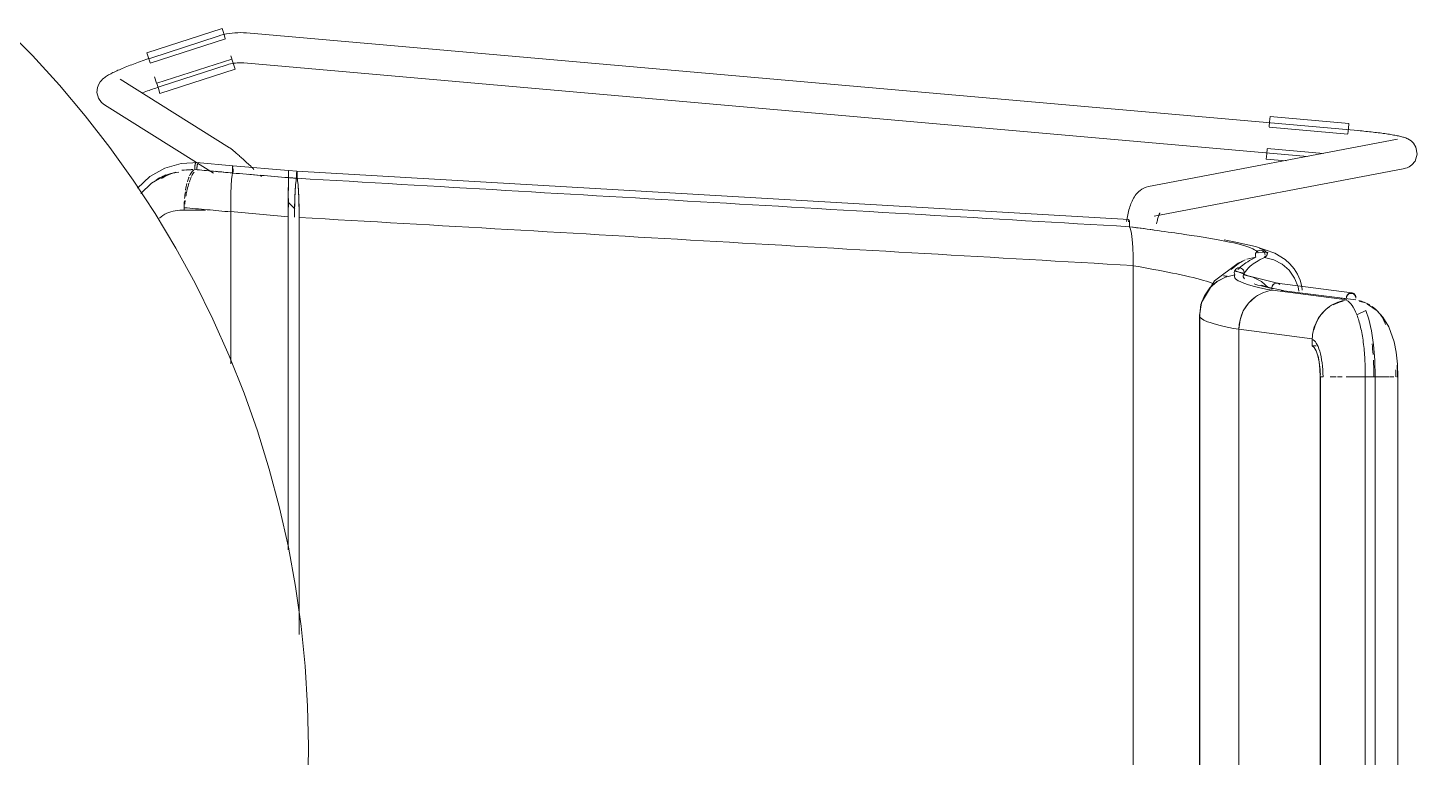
# Model space of a CAD drawing. Header units: millimetres. Extents: x 155927 to 326028, y -36033 to 97293.
# Drawn here: x 220863 to 221418, y 12301 to 12592 of the extents above; entities that cross this region are included whole.
import ezdxf

# ---------------------------------------------------------------- set-up
doc = ezdxf.new("R2010")
doc.units = ezdxf.units.MM
doc.header["$MEASUREMENT"] = 0
doc.layers.add('I-FURN', color=8, linetype='CONTINUOUS', lineweight=9)

msp = doc.modelspace()

# ---------------------------------------------------------------- linework, layer by layer
at = {"layer": 'I-FURN'}
for p, q in [((220865.21, 12580.73), (220853.96, 12592.1)), ((220910.88, 12581.73), (220940.88, 12591.42)), ((220940.88, 12591.42), (220941.51, 12589.47)), ((220912.18, 12577.69), (220942.19, 12587.38)), ((220939.25, 12588.42), (220912.43, 12579.71)), ((220939.29, 12588.44), (220939.25, 12588.42)), ((220940.39, 12588.77), (220939.29, 12588.44)), ((220941.49, 12589.05), (220940.39, 12588.77)), ((220942.61, 12589.29), (220941.49, 12589.05)), ((220941.51, 12589.47), (220942.15, 12587.5)), ((220943.73, 12589.49), (220942.61, 12589.29)), ((220944.87, 12589.64), (220943.73, 12589.49)), ((220946, 12589.74), (220944.87, 12589.64)), ((220947.14, 12589.8), (220946, 12589.74)), ((220948.29, 12589.82), (220947.14, 12589.8)), ((220949.43, 12589.79), (220948.29, 12589.82)), ((220950.57, 12589.71), (220949.43, 12589.79)), ((221393.89, 12550.76), (220950.57, 12589.71)), ((220876, 12568.91), (220865.21, 12580.73)), ((220911.51, 12579.78), (220910.88, 12581.73)), ((220944.39, 12580.57), (220944.76, 12579.41)), ((220898.32, 12574.34), (220898.83, 12574.57)), ((220898.83, 12574.57), (220899.35, 12574.81)), ((220899.35, 12574.81), (220899.9, 12575.05)), ((220899.9, 12575.05), (220900.46, 12575.29)), ((220900.46, 12575.29), (220901.04, 12575.54)), ((220901.04, 12575.54), (220901.63, 12575.79)), ((220901.63, 12575.79), (220902.24, 12576.04)), ((220902.24, 12576.04), (220902.87, 12576.29)), ((220902.87, 12576.29), (220903.51, 12576.54)), ((220903.51, 12576.54), (220904.16, 12576.79)), ((220904.16, 12576.79), (220904.83, 12577.05)), ((220904.83, 12577.05), (220905.51, 12577.3)), ((220905.51, 12577.3), (220906.19, 12577.56)), ((220906.19, 12577.56), (220906.89, 12577.81)), ((220906.89, 12577.81), (220907.6, 12578.06)), ((220907.6, 12578.06), (220908.32, 12578.32)), ((220908.32, 12578.32), (220909.04, 12578.57)), ((220909.04, 12578.57), (220909.77, 12578.82)), ((220909.77, 12578.82), (220910.5, 12579.07)), ((220910.5, 12579.07), (220911.24, 12579.32)), ((220911.24, 12579.32), (220911.98, 12579.56)), ((220912.14, 12577.81), (220911.51, 12579.78)), ((220911.98, 12579.56), (220912.43, 12579.71)), ((220944.79, 12579.31), (220914.79, 12569.62)), ((220916.09, 12565.58), (220946.1, 12575.27)), ((220916.14, 12568.3), (220942.96, 12577.01)), ((220942.96, 12577.01), (220943.59, 12577.2)), ((220943.59, 12577.2), (220944.23, 12577.37)), ((220944.23, 12577.37), (220944.88, 12577.51)), ((220944.83, 12579.19), (220945.47, 12577.22)), ((220944.88, 12577.51), (220945.53, 12577.62)), ((220945.47, 12577.22), (220946.1, 12575.27)), ((220945.53, 12577.62), (220946.19, 12577.71)), ((220946.19, 12577.71), (220946.85, 12577.77)), ((220946.85, 12577.77), (220947.51, 12577.81)), ((220947.51, 12577.81), (220948.17, 12577.82)), ((220948.17, 12577.82), (220948.83, 12577.8)), ((220948.83, 12577.8), (220949.49, 12577.76)), ((220949.49, 12577.76), (220949.52, 12577.76)), ((220949.52, 12577.75), (221373.86, 12540.47)), ((220886.31, 12556.67), (220876, 12568.91)), ((220891.15, 12567.88), (220891.67, 12569.26)), ((220891.67, 12569.26), (220892.24, 12570.17)), ((220892.24, 12570.17), (220892.75, 12570.8)), ((220892.75, 12570.8), (220893.22, 12571.26)), ((220893.22, 12571.26), (220893.65, 12571.63)), ((220893.65, 12571.63), (220894.05, 12571.95)), ((220894.05, 12571.95), (220894.44, 12572.22)), ((220894.44, 12572.22), (220894.83, 12572.48)), ((220894.83, 12572.48), (220895.22, 12572.72)), ((220895.22, 12572.72), (220895.62, 12572.96)), ((220895.62, 12572.96), (220896.03, 12573.19)), ((220896.03, 12573.19), (220896.45, 12573.42)), ((220896.45, 12573.42), (220896.89, 12573.65)), ((220896.89, 12573.65), (220897.35, 12573.87)), ((220897.35, 12573.87), (220897.82, 12574.11)), ((220897.82, 12574.11), (220898.32, 12574.34)), ((220943.86, 12543.91), (220900.28, 12571.22)), ((220913.96, 12572.2), (220914.76, 12569.72)), ((220915.46, 12567.53), (220914.83, 12569.5)), ((220890.97, 12565.9), (220891.15, 12567.88)), ((220891.56, 12563.68), (220890.97, 12565.9)), ((220892.79, 12561.94), (220891.56, 12563.68)), ((220909.16, 12565.86), (220909.79, 12566.09)), ((220909.79, 12566.09), (220910.42, 12566.32)), ((220910.42, 12566.32), (220911.07, 12566.56)), ((220911.07, 12566.56), (220911.73, 12566.8)), ((220911.73, 12566.8), (220912.39, 12567.03)), ((220912.39, 12567.03), (220913.07, 12567.27)), ((220913.07, 12567.27), (220913.75, 12567.5)), ((220913.75, 12567.5), (220914.43, 12567.73)), ((220914.43, 12567.73), (220915.12, 12567.96)), ((220915.12, 12567.96), (220915.81, 12568.19)), ((220916.09, 12565.58), (220915.46, 12567.53)), ((220915.81, 12568.19), (220916.14, 12568.3)), ((220892.79, 12561.94), (220893.91, 12561.05)), ((220893.91, 12561.05), (220930.67, 12538.02)), ((220896.12, 12544.04), (220886.31, 12556.67)), ((221358.51, 12552.23), (221358.69, 12554.29)), ((221358.69, 12554.29), (221358.87, 12556.33)), ((221358.87, 12556.33), (221390.28, 12553.57)), ((221390.28, 12553.57), (221390.1, 12551.53)), ((221409.74, 12547.28), (221310.45, 12528.47)), ((221358.5, 12552.1), (221389.91, 12549.34)), ((221390.1, 12551.53), (221389.92, 12549.47)), ((221394.05, 12550.75), (221393.89, 12550.76)), ((221394.8, 12550.68), (221394.05, 12550.75)), ((221395.55, 12550.61), (221394.8, 12550.68)), ((221396.3, 12550.54), (221395.55, 12550.61)), ((221397.04, 12550.46), (221396.3, 12550.54)), ((221397.78, 12550.39), (221397.04, 12550.46)), ((221398.51, 12550.31), (221397.78, 12550.39)), ((221399.24, 12550.23), (221398.51, 12550.31)), ((221399.96, 12550.15), (221399.24, 12550.23)), ((221400.67, 12550.06), (221399.96, 12550.15)), ((221401.36, 12549.98), (221400.67, 12550.06)), ((221402.05, 12549.89), (221401.36, 12549.98)), ((221402.73, 12549.81), (221402.05, 12549.89)), ((221403.39, 12549.72), (221402.73, 12549.81)), ((221404.04, 12549.63), (221403.39, 12549.72)), ((221404.67, 12549.54), (221404.04, 12549.63)), ((221405.29, 12549.45), (221404.67, 12549.54)), ((221405.9, 12549.36), (221405.29, 12549.45)), ((221406.48, 12549.27), (221405.9, 12549.36)), ((221407.05, 12549.17), (221406.48, 12549.27)), ((221407.6, 12549.08), (221407.05, 12549.17)), ((221408.14, 12548.99), (221407.6, 12549.08)), ((221408.65, 12548.89), (221408.14, 12548.99)), ((221409.15, 12548.8), (221408.65, 12548.89)), ((221409.62, 12548.7), (221409.15, 12548.8)), ((221410.08, 12548.61), (221409.62, 12548.7)), ((221410.53, 12548.51), (221410.08, 12548.61)), ((221410.95, 12548.41), (221410.53, 12548.51)), ((221411.37, 12548.3), (221410.95, 12548.41)), ((221411.77, 12548.2), (221411.37, 12548.3)), ((221412.16, 12548.08), (221411.77, 12548.2)), ((221412.56, 12547.96), (221412.16, 12548.08)), ((221412.96, 12547.81), (221412.56, 12547.96)), ((221413.39, 12547.65), (221412.96, 12547.81)), ((221413.87, 12547.43), (221413.39, 12547.65)), ((221414.43, 12547.13), (221413.87, 12547.43)), ((221415.13, 12546.65), (221414.43, 12547.13)), ((220905.41, 12531.01), (220896.12, 12544.04)), ((220943.86, 12543.91), (220944.19, 12543.7)), ((220944.19, 12543.7), (220944.44, 12543.52)), ((220944.44, 12543.52), (220944.67, 12543.34)), ((220944.67, 12543.34), (220944.9, 12543.17)), ((220944.9, 12543.17), (220945.12, 12542.99)), ((220945.12, 12542.99), (220945.35, 12542.8)), ((220945.35, 12542.8), (220945.59, 12542.6)), ((220945.59, 12542.6), (220945.84, 12542.38)), ((220945.84, 12542.38), (220946.11, 12542.15)), ((220946.11, 12542.15), (220946.39, 12541.91)), ((220946.39, 12541.91), (220946.68, 12541.65)), ((220946.68, 12541.65), (220946.99, 12541.38)), ((220946.99, 12541.38), (220947.31, 12541.09)), ((221357.38, 12539.42), (221357.56, 12541.47)), ((221357.56, 12541.47), (221357.75, 12543.53)), ((221380.24, 12541.68), (221357.76, 12543.65)), ((221416.04, 12545.79), (221415.13, 12546.65)), ((221417.08, 12544.14), (221416.04, 12545.79)), ((221416.73, 12538.63), (221417.56, 12541.38)), ((221417.56, 12541.38), (221417.08, 12544.14)), ((220918.1, 12535.8), (220912.09, 12532.42)), ((220924.62, 12537.68), (220918.1, 12535.8)), ((220931.53, 12537.97), (220924.62, 12537.68)), ((220930.64, 12538.09), (220945.13, 12536.67)), ((220931.05, 12537.78), (220937.49, 12533.75)), ((220945.04, 12535.73), (220945.03, 12535.28)), ((220945.03, 12535.27), (220945.04, 12535.72)), ((220945.06, 12536.11), (220945.04, 12535.73)), ((220945.04, 12535.72), (220945.06, 12536.11)), ((220945.08, 12536.41), (220945.06, 12536.11)), ((220945.06, 12536.11), (220945.08, 12536.4)), ((220945.1, 12536.6), (220945.08, 12536.41)), ((220945.13, 12536.67), (220945.1, 12536.6)), ((220945.1, 12536.59), (220945.13, 12536.66)), ((220945.16, 12536.6), (220945.13, 12536.67)), ((220945.13, 12536.66), (220967.33, 12534.84)), ((220945.13, 12536.66), (220945.16, 12536.6)), ((220945.18, 12536.41), (220945.16, 12536.6)), ((220945.16, 12536.6), (220945.18, 12536.41)), ((220945.2, 12536.12), (220945.18, 12536.41)), ((220945.18, 12536.41), (220945.2, 12536.12)), ((220945.23, 12535.29), (220945.22, 12535.74)), ((220945.22, 12535.74), (220945.23, 12535.29)), ((220947.31, 12541.09), (220947.65, 12540.79)), ((220947.65, 12540.79), (220948, 12540.48)), ((220948, 12540.48), (220948.37, 12540.15)), ((220948.37, 12540.15), (220948.74, 12539.8)), ((220948.74, 12539.8), (220949.13, 12539.45)), ((220949.13, 12539.45), (220949.54, 12539.08)), ((220949.54, 12539.08), (220949.95, 12538.7)), ((220949.95, 12538.7), (220950.37, 12538.31)), ((220950.37, 12538.31), (220950.81, 12537.9)), ((220950.81, 12537.9), (220951.25, 12537.49)), ((220951.25, 12537.49), (220951.71, 12537.07)), ((220951.71, 12537.07), (220952.17, 12536.64)), ((220952.17, 12536.64), (220952.64, 12536.2)), ((220952.64, 12536.2), (220953.12, 12535.75)), ((220953.12, 12535.75), (220953.6, 12535.29)), ((221357.38, 12539.42), (221365.28, 12538.73)), ((221412.9, 12535.71), (221412.39, 12535.58)), ((221413.52, 12535.93), (221412.9, 12535.71)), ((221414.33, 12536.3), (221413.52, 12535.93)), ((221415.41, 12537.05), (221414.33, 12536.3)), ((221416.73, 12538.63), (221415.41, 12537.05)), ((220914.18, 12517.63), (220905.41, 12531.01)), ((220912.09, 12532.42), (220907.09, 12527.81)), ((220918.5, 12533.1), (220912.68, 12529.73)), ((220944.67, 12531.19), (220944.51, 12528.71)), ((220944.52, 12528.75), (220944.67, 12531.19)), ((220944.67, 12531.21), (220944.84, 12532.93)), ((220944.84, 12532.92), (220944.67, 12531.19)), ((220945.04, 12533.82), (220944.84, 12532.92)), ((220944.84, 12532.93), (220945.04, 12533.81)), ((220945.03, 12535.28), (220945.03, 12534.78)), ((220945.03, 12534.78), (220945.03, 12535.27)), ((220945.03, 12534.78), (220945.03, 12534.29)), ((220945.03, 12534.28), (220945.03, 12534.78)), ((220945.03, 12534.29), (220945.04, 12533.82)), ((220945.04, 12533.81), (220945.03, 12534.28)), ((220945.22, 12533.83), (220945.23, 12534.3)), ((220945.23, 12534.3), (220945.22, 12533.83)), ((220945.23, 12534.8), (220945.23, 12535.29)), ((220945.23, 12535.29), (220945.23, 12534.79)), ((220945.23, 12534.3), (220945.23, 12534.8)), ((220945.23, 12534.79), (220945.23, 12534.3)), ((220956.09, 12532.93), (220956.59, 12532.45)), ((220967.3, 12529.37), (220967.31, 12531.11)), ((220967.31, 12531.11), (220967.3, 12529.37)), ((220967.31, 12531.11), (220967.32, 12532)), ((220967.32, 12532), (220967.31, 12531.11)), ((220967.32, 12533.91), (220967.33, 12534.29)), ((220967.33, 12534.29), (220967.32, 12533.91)), ((220967.32, 12533.45), (220967.32, 12533.91)), ((220967.32, 12533.91), (220967.32, 12533.46)), ((220967.32, 12533.46), (220967.32, 12532.97)), ((220967.32, 12532.96), (220967.32, 12533.45)), ((220967.32, 12532.97), (220967.32, 12532.47)), ((220967.32, 12532.47), (220967.32, 12532.96)), ((220967.32, 12532), (220967.32, 12532.47)), ((220967.32, 12532.47), (220967.32, 12532)), ((220967.33, 12534.77), (220967.33, 12534.84)), ((220967.33, 12534.84), (220967.33, 12534.77)), ((220970.69, 12534.57), (220967.33, 12534.83)), ((220967.33, 12534.77), (220967.33, 12534.83)), ((220967.33, 12534.83), (220967.33, 12534.77)), ((220967.33, 12534.58), (220967.33, 12534.77)), ((220967.33, 12534.77), (220967.34, 12534.58)), ((220967.34, 12534.58), (220967.33, 12534.77)), ((220967.33, 12534.77), (220967.33, 12534.58)), ((220967.33, 12534.29), (220967.33, 12534.58)), ((220967.33, 12534.58), (220967.33, 12534.29)), ((220967.34, 12534.58), (220967.34, 12534.28)), ((220967.34, 12534.29), (220967.34, 12534.58)), ((220967.34, 12533.9), (220967.34, 12534.29)), ((220967.34, 12534.28), (220967.34, 12533.9)), ((220967.34, 12533.9), (220967.34, 12533.45)), ((220967.34, 12533.45), (220967.34, 12533.9)), ((220967.34, 12533.45), (220967.34, 12532.96)), ((220967.34, 12532.96), (220967.34, 12533.45)), ((220967.34, 12532.96), (220967.34, 12532.46)), ((220967.34, 12532.46), (220967.34, 12532.96)), ((220967.34, 12532.46), (220967.34, 12531.99)), ((220967.34, 12531.99), (220967.34, 12532.46)), ((220967.37, 12529.35), (220967.35, 12531.1)), ((220967.35, 12531.09), (220967.37, 12529.34)), ((220970.38, 12530.82), (220970.19, 12529.07)), ((220970.59, 12531.72), (220970.38, 12530.82)), ((220970.6, 12533.63), (220970.58, 12533.18)), ((220970.58, 12533.18), (220970.58, 12532.69)), ((220970.58, 12532.69), (220970.58, 12532.19)), ((220970.58, 12532.19), (220970.59, 12531.72)), ((220970.61, 12534.01), (220970.6, 12533.63)), ((220970.64, 12534.31), (220970.61, 12534.01)), ((220970.66, 12534.49), (220970.64, 12534.31)), ((220970.69, 12534.56), (220970.66, 12534.49)), ((220970.69, 12534.56), (221302.6, 12515.28)), ((220970.72, 12534.5), (220970.69, 12534.56)), ((220970.74, 12534.31), (220970.72, 12534.5)), ((220970.77, 12534.02), (220970.74, 12534.31)), ((220970.78, 12533.64), (220970.77, 12534.02)), ((220970.8, 12533.18), (220970.78, 12533.64)), ((220970.79, 12531.73), (220970.8, 12532.2)), ((220971, 12530.84), (220970.79, 12531.73)), ((220970.8, 12532.69), (220970.8, 12533.18)), ((220970.8, 12532.2), (220970.8, 12532.69)), ((220971.19, 12529.09), (220971, 12530.84)), ((221312.68, 12516.68), (221411.97, 12535.49)), ((221412.39, 12535.58), (221411.97, 12535.49)), ((220912.68, 12529.73), (220908.45, 12525.7)), ((220944.33, 12522.17), (220944.4, 12525.61)), ((220944.4, 12525.61), (220944.33, 12522.18)), ((220944.4, 12525.68), (220944.52, 12528.71)), ((220944.51, 12528.71), (220944.4, 12525.61)), ((220967.27, 12523.73), (220967.28, 12526.86)), ((220967.28, 12526.86), (220967.27, 12523.73)), ((220967.3, 12529.37), (220967.28, 12526.86)), ((220967.28, 12526.86), (220967.3, 12529.36)), ((220967.38, 12526.85), (220967.37, 12529.35)), ((220967.37, 12529.34), (220967.38, 12526.84)), ((220970.03, 12526.57), (220969.9, 12523.45)), ((220970.19, 12529.07), (220970.03, 12526.57)), ((220971.36, 12526.59), (220971.19, 12529.09)), ((220971.48, 12523.46), (220971.36, 12526.59)), ((221305.12, 12524.83), (221304.76, 12524.29)), ((221305.52, 12525.36), (221305.12, 12524.83)), ((221305.97, 12525.89), (221305.52, 12525.36)), ((221306.49, 12526.41), (221305.97, 12525.89)), ((221307.09, 12526.92), (221306.49, 12526.41)), ((221307.77, 12527.41), (221307.09, 12526.92)), ((221308.56, 12527.84), (221307.77, 12527.41)), ((221309.46, 12528.21), (221308.56, 12527.84)), ((221310.45, 12528.47), (221309.46, 12528.21)), ((220925.75, 12518.97), (220925.75, 12520.01)), ((220944.33, 12522.08), (220944.3, 12518.32)), ((220944.3, 12518.44), (220944.33, 12522.08)), ((220967.27, 12520.16), (220967.27, 12523.73)), ((220967.27, 12523.73), (220967.27, 12520.16)), ((220969.94, 12519.6), (220967.27, 12522.17)), ((220967.27, 12516.37), (220967.27, 12520.16)), ((220967.27, 12520.16), (220967.27, 12516.37)), ((220967.39, 12523.72), (220967.39, 12520.16)), ((220967.39, 12520.17), (220967.39, 12523.72)), ((220969.82, 12519.9), (220969.8, 12516.22)), ((220969.9, 12523.45), (220969.82, 12519.9)), ((220971.56, 12519.89), (220971.48, 12523.46)), ((220971.58, 12516.11), (220971.56, 12519.89)), ((221302.58, 12519.14), (221302.41, 12518.51)), ((221302.76, 12519.76), (221302.58, 12519.14)), ((221302.96, 12520.36), (221302.76, 12519.76)), ((221303.16, 12520.95), (221302.96, 12520.36)), ((221303.38, 12521.54), (221303.16, 12520.95)), ((221303.62, 12522.11), (221303.38, 12521.54)), ((221303.87, 12522.67), (221303.62, 12522.11)), ((221304.14, 12523.22), (221303.87, 12522.67)), ((221304.43, 12523.75), (221304.14, 12523.22)), ((221304.76, 12524.29), (221304.43, 12523.75)), ((220922.41, 12503.91), (220914.18, 12517.63)), ((220934.26, 12519.02), (220924.51, 12519.02)), ((220944.3, 12518.32), (220944.3, 12457.76)), ((220944.3, 12457.76), (220944.3, 12518.32)), ((220967.27, 12383.54), (220967.27, 12516.37)), ((220967.27, 12516.37), (220967.27, 12383.54)), ((220971.58, 12349.84), (220971.58, 12516.11)), ((220971.58, 12516.11), (220971.58, 12349.84)), ((221301.69, 12515.17), (221301.57, 12514.47)), ((221301.82, 12515.86), (221301.69, 12515.17)), ((221301.95, 12516.54), (221301.82, 12515.86)), ((221302.09, 12517.21), (221301.95, 12516.54)), ((221302.25, 12517.87), (221302.09, 12517.21)), ((221302.41, 12518.51), (221302.25, 12517.87)), ((221302.45, 12514.74), (221302.42, 12514.36)), ((221302.42, 12514.36), (221302.45, 12514.74)), ((221302.5, 12515.03), (221302.45, 12514.74)), ((221302.45, 12514.74), (221302.5, 12515.03)), ((221302.55, 12515.21), (221302.6, 12515.28)), ((221302.6, 12515.27), (221302.55, 12515.21)), ((221302.75, 12514.71), (221302.7, 12515.01)), ((221302.7, 12515.01), (221302.75, 12514.71)), ((221302.78, 12514.32), (221302.75, 12514.71)), ((221302.75, 12514.71), (221302.78, 12514.33)), ((221302.78, 12514.33), (221302.8, 12513.87)), ((221302.8, 12513.87), (221302.78, 12514.32)), ((221302.81, 12513.38), (221302.8, 12513.87)), ((221302.8, 12513.87), (221302.81, 12513.38)), ((221313.71, 12514.13), (221313.61, 12513.63)), ((221313.81, 12514.6), (221313.71, 12514.13)), ((221313.91, 12515.04), (221313.81, 12514.6)), ((221314.02, 12515.46), (221313.91, 12515.04)), ((221314.12, 12515.86), (221314.02, 12515.46)), ((221314.23, 12516.22), (221314.12, 12515.86)), ((221314.34, 12516.56), (221314.23, 12516.22)), ((221314.45, 12516.86), (221314.34, 12516.56)), ((221314.55, 12517.13), (221314.45, 12516.86)), ((221314.64, 12517.36), (221314.55, 12517.13)), ((221314.73, 12517.56), (221314.64, 12517.36)), ((221314.8, 12517.71), (221314.73, 12517.56)), ((221314.85, 12517.8), (221314.8, 12517.71)), ((221314.89, 12517.87), (221314.85, 12517.8)), ((221314.91, 12517.9), (221314.89, 12517.87)), ((221302.79, 12512.41), (221302.81, 12512.88)), ((221302.81, 12512.88), (221302.79, 12512.41)), ((221302.79, 12512.41), (221303.19, 12511.51)), ((221303.19, 12511.51), (221302.79, 12512.41)), ((221302.81, 12512.88), (221302.81, 12513.38)), ((221302.81, 12513.38), (221302.81, 12512.88)), ((221303.19, 12511.51), (221303.55, 12509.77)), ((221303.56, 12509.76), (221303.19, 12511.51)), ((221303.55, 12509.76), (221303.86, 12507.3)), ((221303.87, 12507.26), (221303.56, 12509.76)), ((220930.08, 12489.87), (220922.41, 12503.91)), ((221303.87, 12507.27), (221304.1, 12504.21)), ((221304.11, 12504.16), (221303.87, 12507.26)), ((221304.11, 12504.16), (221304.26, 12500.69)), ((221304.26, 12500.63), (221304.11, 12504.16)), ((221344.58, 12506.43), (221340.51, 12507.17)), ((221353.1, 12504.54), (221344.58, 12506.43)), ((221360.73, 12501.87), (221353.1, 12504.54)), ((221353.63, 12502.51), (221353.32, 12502.13)), ((221353.32, 12502.12), (221353.64, 12502.5)), ((221354.04, 12502.79), (221353.63, 12502.51)), ((221353.64, 12502.5), (221354.04, 12502.79)), ((221354.5, 12502.98), (221354.04, 12502.79)), ((221354.04, 12502.79), (221354.5, 12502.97)), ((221354.98, 12503.04), (221354.5, 12502.98)), ((221354.5, 12502.97), (221354.98, 12503.03)), ((221355.47, 12502.96), (221354.98, 12503.04)), ((221354.98, 12503.03), (221355.47, 12502.96)), ((221355.47, 12502.96), (221355.92, 12502.76)), ((221355.92, 12502.77), (221355.47, 12502.96)), ((221356.32, 12502.47), (221355.92, 12502.77)), ((221355.92, 12502.76), (221356.31, 12502.46)), ((221356.31, 12502.46), (221356.62, 12502.08)), ((221356.62, 12502.08), (221356.32, 12502.47)), ((221304.26, 12500.63), (221304.32, 12496.94)), ((221304.32, 12496.86), (221304.26, 12500.63)), ((221304.32, 12113.46), (221304.32, 12496.86)), ((221304.32, 12496.86), (221304.32, 12113.38)), ((221336.65, 12490.85), (221346.19, 12497.84)), ((221346.26, 12497.79), (221343.42, 12495.38)), ((221343.42, 12495.38), (221346.26, 12497.78)), ((221346.19, 12497.84), (221347.93, 12498.73)), ((221348.99, 12499.21), (221346.26, 12497.79)), ((221346.26, 12497.78), (221347.93, 12498.73)), ((221353.2, 12500.21), (221349.58, 12499.43)), ((221349.59, 12499.42), (221353.2, 12500.21)), ((221353.11, 12501.68), (221353.02, 12501.19)), ((221353.02, 12501.18), (221353.11, 12501.67)), ((221353.02, 12501.19), (221353.05, 12500.69)), ((221353.05, 12500.68), (221353.02, 12501.18)), ((221353.05, 12500.69), (221353.2, 12500.21)), ((221353.2, 12500.21), (221353.05, 12500.68)), ((221353.32, 12502.13), (221353.11, 12501.68)), ((221353.11, 12501.67), (221353.32, 12502.12)), ((221357.93, 12502.23), (221354.08, 12502.04)), ((221356.62, 12502.08), (221356.82, 12501.62)), ((221356.82, 12501.62), (221356.62, 12502.08)), ((221356.85, 12500.63), (221356.68, 12500.16)), ((221356.69, 12500.16), (221356.85, 12500.63)), ((221360.32, 12499.26), (221356.69, 12500.16)), ((221356.82, 12501.62), (221356.89, 12501.13)), ((221356.89, 12501.13), (221356.82, 12501.62)), ((221357.61, 12501.07), (221357.93, 12502.23)), ((221363.64, 12497.52), (221360.32, 12499.26)), ((221364.84, 12499.36), (221360.73, 12501.87)), ((221366.46, 12495.04), (221363.64, 12497.52)), ((221366.8, 12497.63), (221364.84, 12499.36)), ((221368.49, 12495.65), (221366.8, 12497.63)), ((221341.1, 12492.31), (221337.7, 12490.56)), ((221337.71, 12490.55), (221341.1, 12492.3)), ((221344.81, 12493.2), (221341.1, 12492.31)), ((221344.61, 12494.17), (221344.69, 12494.66)), ((221344.69, 12494.66), (221344.61, 12494.17)), ((221344.65, 12493.67), (221344.61, 12494.17)), ((221344.61, 12494.17), (221344.65, 12493.67)), ((221344.81, 12493.2), (221344.65, 12493.67)), ((221344.65, 12493.67), (221344.81, 12493.2)), ((221344.69, 12494.66), (221344.9, 12495.11)), ((221344.89, 12495.11), (221344.69, 12494.66)), ((221348.6, 12493.88), (221344.71, 12494.72)), ((221350.16, 12492.84), (221344.84, 12495.01)), ((221345.21, 12495.49), (221344.89, 12495.11)), ((221344.9, 12495.11), (221345.21, 12495.49)), ((221345.61, 12495.79), (221345.21, 12495.49)), ((221345.21, 12495.49), (221345.61, 12495.78)), ((221346.07, 12495.98), (221345.61, 12495.79)), ((221345.61, 12495.78), (221346.07, 12495.97)), ((221346.07, 12495.97), (221346.56, 12496.04)), ((221346.56, 12496.04), (221346.07, 12495.98)), ((221346.56, 12496.04), (221347.05, 12495.97)), ((221347.05, 12495.98), (221346.56, 12496.04)), ((221347.52, 12495.79), (221347.05, 12495.98)), ((221347.05, 12495.97), (221347.51, 12495.78)), ((221347.51, 12495.78), (221347.92, 12495.49)), ((221347.92, 12495.49), (221347.52, 12495.79)), ((221347.92, 12495.49), (221348.23, 12495.11)), ((221348.23, 12495.11), (221347.92, 12495.49)), ((221348.23, 12495.11), (221348.43, 12494.66)), ((221348.43, 12494.66), (221348.23, 12495.11)), ((221348.48, 12493.67), (221348.31, 12493.2)), ((221348.32, 12493.2), (221348.48, 12493.67)), ((221352.03, 12492.31), (221348.32, 12493.2)), ((221348.43, 12494.66), (221348.51, 12494.17)), ((221348.52, 12494.17), (221348.43, 12494.66)), ((221348.51, 12494.17), (221348.48, 12493.67)), ((221348.48, 12493.67), (221348.52, 12494.17)), ((221361.78, 12489.88), (221350.16, 12492.84)), ((221355.43, 12490.56), (221352.03, 12492.31)), ((221368.64, 12491.95), (221366.46, 12495.04)), ((221369.86, 12493.45), (221368.49, 12495.65)), ((221370.04, 12488.44), (221368.64, 12491.95)), ((221370.89, 12491.08), (221369.86, 12493.45)), ((220937.18, 12475.53), (220930.08, 12489.87)), ((221331.53, 12482.2), (221336.65, 12490.85)), ((221334.83, 12488.05), (221332.66, 12484.91)), ((221332.66, 12484.91), (221334.83, 12488.04)), ((221337.7, 12490.56), (221334.83, 12488.05)), ((221334.83, 12488.04), (221337.71, 12490.55)), ((221355.39, 12489.05), (221357.83, 12488.29)), ((221358.3, 12488.05), (221355.43, 12490.56)), ((221357.83, 12488.29), (221364.12, 12486.92)), ((221359.68, 12488.52), (221359.6, 12488.03)), ((221359.6, 12488.03), (221359.64, 12487.53)), ((221359.87, 12488.97), (221359.68, 12488.52)), ((221389.49, 12483.22), (221359.79, 12487.06)), ((221360.17, 12489.35), (221359.87, 12488.97)), ((221360.56, 12489.65), (221360.17, 12489.35)), ((221361, 12489.84), (221360.56, 12489.65)), ((221361.47, 12489.91), (221361, 12489.84)), ((221361.94, 12489.84), (221361.47, 12489.91)), ((221391.48, 12486.04), (221361.7, 12489.89)), ((221362.38, 12489.65), (221361.94, 12489.84)), ((221362.76, 12489.36), (221362.38, 12489.65)), ((221393.04, 12483.2), (221363.34, 12487.04)), ((221370.03, 12488.43), (221370.4, 12486.69)), ((221370.4, 12486.7), (221370.04, 12488.44)), ((221371.55, 12488.58), (221370.89, 12491.08)), ((221371.7, 12487.16), (221371.55, 12488.58)), ((221330.67, 12477.01), (221331.46, 12482.05)), ((221330.82, 12477.55), (221331.3, 12481.34)), ((221331.29, 12481.34), (221330.82, 12477.55)), ((221332.66, 12484.91), (221331.29, 12481.34)), ((221331.3, 12481.34), (221332.66, 12484.91)), ((221331.46, 12482.05), (221332.83, 12485.23)), ((221350.29, 12481.94), (221348.21, 12478.83)), ((221353.03, 12484.43), (221350.29, 12481.94)), ((221389.51, 12483.65), (221387.07, 12483.97)), ((221397.67, 12481.55), (221397.47, 12481.65)), ((221401.56, 12478.88), (221397.67, 12481.55)), ((220943.7, 12460.92), (220937.18, 12475.53)), ((221330.67, 12477.01), (221330.67, 12172.21)), ((221330.82, 12132.77), (221330.82, 12477.55)), ((221330.82, 12477.55), (221330.82, 12132.77)), ((221346.89, 12475.28), (221346.42, 12471.51)), ((221348.21, 12478.83), (221346.89, 12475.28)), ((221397.06, 12479.01), (221393.52, 12477.25)), ((221398.22, 12475.56), (221397.06, 12479.01)), ((221399.32, 12470.87), (221398.22, 12475.56)), ((221403.86, 12476.4), (221401.56, 12478.88)), ((221406.25, 12472.52), (221403.86, 12476.4)), ((221346.42, 12471.51), (221375.69, 12467.65)), ((221346.42, 12138.8), (221346.42, 12471.51)), ((221346.42, 12471.51), (221346.42, 12138.8)), ((221400.17, 12465.25), (221399.32, 12470.87)), ((221408.38, 12466.47), (221406.25, 12472.52)), ((221375.69, 12467.65), (221375.63, 12464.94)), ((221377.29, 12464.94), (221375.63, 12464.94)), ((221375.63, 12464.94), (221376.49, 12464.3)), ((221376.49, 12464.3), (221377.28, 12462.95)), ((221400.65, 12459.13), (221400.17, 12465.25)), ((221409.17, 12462.44), (221408.38, 12466.47)), ((220949.64, 12446.07), (220943.7, 12460.92)), ((221377.28, 12462.95), (221377.95, 12460.96)), ((221377.95, 12460.96), (221378.46, 12458.47)), ((221378.46, 12458.47), (221378.78, 12455.62)), ((221400.75, 12452.58), (221400.65, 12459.13)), ((221409.67, 12457.61), (221409.17, 12462.44)), ((221378.78, 12455.62), (221378.88, 12452.58)), ((221378.88, 12452.58), (221378.88, 12157.73)), ((221378.94, 12157.73), (221378.94, 12452.58)), ((221382.8, 12452.58), (221385.26, 12452.58)), ((221385.78, 12452.58), (221387.62, 12452.58)), ((221389.25, 12452.58), (221392.81, 12452.58)), ((221396.81, 12452.58), (221393, 12452.58)), ((221393, 12452.58), (221396.81, 12452.58)), ((221396.78, 12452.58), (221396.78, 12157.73)), ((221396.9, 12452.58), (221400.75, 12452.58)), ((221397.12, 12452.58), (221396.9, 12452.58)), ((221397.45, 12452.58), (221397.12, 12452.58)), ((221397.87, 12452.58), (221397.45, 12452.58)), ((221398.34, 12452.58), (221397.87, 12452.58)), ((221398.84, 12452.58), (221398.34, 12452.58)), ((221399.33, 12452.58), (221398.84, 12452.58)), ((221399.79, 12452.58), (221399.33, 12452.58)), ((221400.18, 12452.58), (221399.79, 12452.58)), ((221400.48, 12452.58), (221400.18, 12452.58)), ((221400.68, 12452.58), (221400.48, 12452.58)), ((221403.53, 12452.58), (221400.5, 12452.58)), ((221400.5, 12452.58), (221403.52, 12452.58)), ((221400.75, 12452.58), (221400.68, 12452.58)), ((221400.75, 12157.73), (221400.75, 12452.58)), ((221403.69, 12452.58), (221406.26, 12452.58)), ((221406.54, 12452.58), (221408.29, 12452.58)), ((221409.48, 12452.58), (221409.77, 12452.58)), ((221409.78, 12452.58), (221409.61, 12452.58)), ((221409.78, 12452.58), (221409.67, 12457.61)), ((221409.78, 12157.73), (221409.78, 12452.58)), ((220954.97, 12430.98), (220949.64, 12446.07)), ((220959.7, 12415.7), (220954.97, 12430.98)), ((220963.82, 12400.24), (220959.7, 12415.7)), ((220967.31, 12384.63), (220963.82, 12400.24)), ((220970.17, 12368.88), (220967.31, 12384.63)), ((220972.4, 12353.04), (220970.17, 12368.88)), ((220974, 12337.12), (220972.4, 12353.04)), ((220974.96, 12321.15), (220974, 12337.12)), ((220975.28, 12305.16), (220974.96, 12321.15)), ((220975.19, 12296.52), (220975.28, 12305.16))]:
    msp.add_line(p, q, dxfattribs=at)
for centre, major_axis, ratio, start_param, end_param in [((221361.49, 12471.38), (0, -15.78), 0.955139, 3.495799, 3.737346), ((221361.49, 12471.38), (0, -15.78), 0.955139, 3.254129, 3.495629), ((221361.47, 12487.94), (0, -1.96), 0.955139, 2.379629, 4.923331), ((221361.49, 12471.38), (0, -15.78), 0.955139, 3.737469, 4.704147), ((221394.03, 12452.58), (15.75, 0), 0.000004, 2.669107, 2.851347), ((221405.51, 12452.58), (0, 12.4), 0.287441, 4.712389, 4.932602)]:
    msp.add_ellipse(centre, major_axis=major_axis, ratio=ratio, start_param=start_param, end_param=end_param, dxfattribs=at)
for points, knots in [([(220930.08, 12535.25), (220930.06, 12535.39), (220930.03, 12535.68), (220930.01, 12536.1), (220930.03, 12536.47), (220930.05, 12536.77), (220930.08, 12537.04), (220930.13, 12537.29), (220930.19, 12537.51), (220930.26, 12537.71), (220930.36, 12537.9), (220930.45, 12538.01), (220930.49, 12538.04)], [0, 0, 0, 0, 0.0555556, 0.1111111, 0.1666667, 0.1944444, 0.2222222, 0.2777778, 0.3055556, 0.3333333, 0.3888889, 0.4444444, 0.4444444, 0.4444444, 0.4444444]), ([(220914.62, 12531.04), (220915.51, 12531.61), (220918.33, 12533.28), (220921.44, 12533.89), (220923.58, 12534.18)], [0.591443, 0.591443, 0.591443, 0.591443, 0.6666667, 0.8236682, 0.8236682, 0.8236682, 0.8236682]), ([(220922.48, 12534.17), (220921.13, 12533.78), (220919.17, 12533.05), (220917.35, 12532.04), (220916.77, 12531.7)], [0.2297626, 0.2297626, 0.2297626, 0.2297626, 0.3333333, 0.3824546, 0.3824546, 0.3824546, 0.3824546]), ([(220927.93, 12532.73), (220928.25, 12533.41), (220928.94, 12534.54), (220929.69, 12535.11), (220930.08, 12535.25)], [0.6690305, 0.6690305, 0.6690305, 0.6690305, 0.8333333, 1, 1, 1, 1]), ([(220967.34, 12531.99), (220963.65, 12532.3), (220958.31, 12532.74), (220952.98, 12533.18), (220951.33, 12533.32)], [0, 0, 0, 0, 0.5, 0.7233886, 0.7233886, 0.7233886, 0.7233886]), ([(220969.8, 12516.22), (220969.8, 12518.73), (220969.85, 12522.5), (220970.02, 12526.69), (220970.24, 12530.04), (220970.45, 12531.43), (220970.59, 12531.72)], [-0.996036, -0.996036, -0.996036, -0.996036, -0.6666667, -0.5, -0.3333333, 0, 0, 0, 0]), ([(220970.69, 12534.57), (220970.71, 12534.57), (220970.74, 12534.43), (220970.77, 12534.04), (220970.79, 12533.65), (220970.8, 12533.19), (220970.8, 12532.7), (220970.8, 12532.2), (220970.79, 12531.88), (220970.79, 12531.73)], [-0.498493, -0.498493, -0.498493, -0.498493, -0.375, -0.3125, -0.25, -0.1875, -0.125, -0.0625, 0, 0, 0, 0]), ([(220970.79, 12531.73), (220970.93, 12531.45), (220971.14, 12530.06), (220971.36, 12526.7), (220971.49, 12523.54), (220971.57, 12519.93), (220971.58, 12517.38), (220971.58, 12516.11)], [-1, -1, -1, -1, -0.666667, -0.5, -0.333333, -0.166667, 0, 0, 0, 0]), ([(220926.32, 12527.05), (220926.33, 12527.11), (220926.48, 12528.01), (220926.66, 12528.87), (220926.85, 12529.61)], [0.3250374, 0.3250374, 0.3250374, 0.3250374, 0.3333333, 0.4607325, 0.4607325, 0.4607325, 0.4607325]), ([(220926.93, 12527.08), (220926.89, 12526.9), (220926.71, 12526.08), (220926.53, 12525.23), (220926.41, 12524.54)], [-0.3590539, -0.3590539, -0.3590539, -0.3590539, -0.3333333, -0.2410291, -0.2410291, -0.2410291, -0.2410291]), ([(220915.86, 12515.86), (220916.76, 12516.62), (220919.76, 12518.55), (220923.36, 12519.18), (220925.75, 12518.97)], [0.5, 0.5, 0.5, 0.5, 0.6666667, 1, 1, 1, 1]), ([(221302.79, 12512.41), (221310.34, 12511.39), (221325.55, 12509.36), (221343.99, 12506.31), (221352.29, 12503.87), (221353.89, 12502.45), (221354.08, 12502.04)], [0, 0, 0, 0, 0.25, 0.5, 0.75, 0.8499411, 0.8499411, 0.8499411, 0.8499411]), ([(221354.48, 12503.93), (221355.11, 12503.7), (221358.01, 12502.44), (221358.24, 12501.18), (221356.69, 12500.16)], [0.6929173, 0.6929173, 0.6929173, 0.6929173, 0.75, 1, 1, 1, 1]), ([(221304.32, 12496.86), (221309.71, 12495.88), (221320.49, 12493.94), (221331.2, 12491.51), (221335.44, 12490.05), (221336.59, 12489.56)], [0, 0, 0, 0, 0.25, 0.5, 0.625, 0.625, 0.625, 0.625]), ([(221353.2, 12500.21), (221350.79, 12499.04), (221348.14, 12497.42), (221346.46, 12495.79), (221346.07, 12495.33)], [0, 0, 0, 0, 0.5, 0.6963068, 0.6963068, 0.6963068, 0.6963068]), ([(221356.68, 12500.16), (221354.28, 12499), (221350.85, 12496.91), (221349.07, 12494.81), (221348.6, 12493.88)], [0, 0, 0, 0, 0.5, 0.9025383, 0.9025383, 0.9025383, 0.9025383]), ([(221393.08, 12484.07), (221393.08, 12484.21), (221393.07, 12484.44), (221393, 12484.73), (221392.9, 12485), (221392.72, 12485.31), (221392.43, 12485.63), (221392.07, 12485.87), (221391.72, 12486), (221391.41, 12486.05), (221391.14, 12486.05), (221390.87, 12486.02), (221390.62, 12485.95), (221390.37, 12485.83), (221390.06, 12485.64), (221389.73, 12485.32), (221389.5, 12484.92), (221389.38, 12484.57), (221389.33, 12484.31), (221389.31, 12484.14), (221389.31, 12484.07)], [0.1111111, 0.1111111, 0.1111111, 0.1111111, 0.1666667, 0.1944444, 0.2222222, 0.2777778, 0.3333333, 0.3888889, 0.4444444, 0.4791667, 0.5138889, 0.5486111, 0.5833333, 0.6180556, 0.6527778, 0.7222222, 0.7916667, 0.8263889, 0.8611111, 0.8888889, 0.8888889, 0.8888889, 0.8888889]), ([(221389.41, 12484.47), (221389.44, 12484.59), (221389.54, 12484.82), (221389.82, 12485.23), (221390.36, 12485.69), (221391.24, 12485.94), (221392.02, 12485.71), (221392.53, 12485.32), (221392.83, 12484.93), (221393.02, 12484.47), (221393.05, 12484.14), (221393.06, 12483.98)], [-0.8125, -0.8125, -0.8125, -0.8125, -0.765625, -0.71875, -0.625, -0.5, -0.375, -0.3125, -0.25, -0.1875, -0.125, -0.125, -0.125, -0.125]), ([(221376.27, 12471.26), (221376.59, 12472.47), (221378.01, 12475.96), (221380.46, 12479.25), (221382.62, 12480.38)], [-0.8301962, -0.8301962, -0.8301962, -0.8301962, -0.6666667, -0.3333333, -0.3333333, -0.3333333, -0.3333333]), ([(221398.64, 12481.23), (221397.92, 12481.67), (221396.5, 12482.4), (221394.96, 12482.77), (221394.22, 12482.93)], [0.7192367, 0.7192367, 0.7192367, 0.7192367, 0.8333333, 0.9365189, 0.9365189, 0.9365189, 0.9365189]), ([(221330.67, 12477.01), (221330.67, 12476.18), (221333.05, 12474.35), (221340.69, 12472.52), (221346.42, 12471.51)], [0.0892847, 0.0892847, 0.0892847, 0.0892847, 0.5, 1, 1, 1, 1]), ([(221393.52, 12477.25), (221394.06, 12475.83), (221395.06, 12472.5), (221396.15, 12466.44), (221396.78, 12459.58), (221396.86, 12454.93), (221396.81, 12452.58)], [0.3397465, 0.3397465, 0.3397465, 0.3397465, 0.5, 0.6666667, 0.8333333, 0.9999948, 0.9999948, 0.9999948, 0.9999948]), ([(221404.94, 12473.45), (221404.76, 12473.97), (221404.19, 12475.31), (221403.45, 12476.57), (221402.92, 12477.3)], [0.260519, 0.260519, 0.260519, 0.260519, 0.3333333, 0.4544474, 0.4544474, 0.4544474, 0.4544474])]:
    msp.add_open_spline(points, degree=3, knots=knots, dxfattribs=at)
for points in [[(220931.39, 12537.9), (220931.34, 12537.86), (220931.25, 12537.74), (220931.12, 12537.44), (220931, 12537.06), (220930.9, 12536.6), (220930.84, 12536.11), (220930.81, 12535.61), (220930.81, 12535.3), (220930.82, 12535.15)], [(220924.8, 12534.91), (220926.03, 12535.1), (220927.29, 12535.14), (220928.55, 12535.14)], [(220929.25, 12535.21), (220928.35, 12535.19), (220927.45, 12535.14), (220926.56, 12535.03)], [(220927.03, 12530.27), (220927.24, 12531), (220927.47, 12531.64), (220927.72, 12532.24)], [(220928.65, 12532.42), (220928.36, 12531.79), (220928.08, 12531.04), (220927.82, 12530.22)], [(220929.73, 12534.24), (220929.4, 12533.83), (220929.08, 12533.31), (220928.77, 12532.67)], [(220930.08, 12535.25), (220932.53, 12535.01), (220937.48, 12534.53), (220942.51, 12534.05), (220945.04, 12533.82)], [(220938.14, 12534.53), (220940.42, 12534.3), (220942.73, 12534.08), (220945.04, 12533.85)], [(220967.32, 12532), (220963.61, 12532.3), (220956.17, 12532.91), (220948.75, 12533.51), (220945.04, 12533.81)], [(220967.32, 12532), (220967.9, 12531.95), (220969.06, 12531.86), (220970.21, 12531.77), (220970.79, 12531.73)], [(220967.34, 12531.99), (220967.88, 12531.95), (220968.96, 12531.86), (220970.05, 12531.77), (220970.59, 12531.72)], [(220970.59, 12531.72), (220970.57, 12532.32), (220970.58, 12533.82), (220970.65, 12534.57), (220970.69, 12534.57)], [(221302.79, 12512.41), (221247.55, 12515.63), (221136.96, 12522.07), (221026.19, 12528.51), (220970.79, 12531.73)], [(220925.92, 12523.73), (220925.99, 12524.63), (220926.09, 12525.52), (220926.22, 12526.37)], [(220927.66, 12529.8), (220927.41, 12528.99), (220927.18, 12528.12), (220926.97, 12527.2)], [(220924.23, 12519.02), (220924.74, 12519.03), (220925.24, 12519.01), (220925.75, 12518.97)], [(220925.75, 12520.01), (220925.76, 12520.96), (220925.79, 12521.89), (220925.85, 12522.8)], [(220925.75, 12520.01), (220928.78, 12519.76), (220934.92, 12519.21), (220941.17, 12518.62), (220944.3, 12518.32)], [(220926.16, 12522.85), (220926.1, 12522.38), (220926.05, 12521.91), (220926, 12521.43)], [(220944.3, 12518.44), (220948.12, 12518.09), (220951.95, 12517.75), (220955.78, 12517.4)], [(220955.78, 12517.4), (220959.6, 12517.06), (220963.44, 12516.72), (220967.27, 12516.37)], [(220971.58, 12516.11), (221027.11, 12512.91), (221082.64, 12509.72), (221138.08, 12506.52)], [(221302.8, 12512.39), (221305.92, 12512), (221309.08, 12511.6), (221312.2, 12511.21)], [(221138.08, 12506.52), (221193.54, 12503.33), (221248.96, 12500.13), (221304.32, 12496.94)], [(221340.35, 12492.81), (221340.82, 12492.75), (221341.28, 12492.7), (221341.75, 12492.64)], [(221344.81, 12493.2), (221344.26, 12492.18), (221346.23, 12490.13), (221354.29, 12488.08), (221359.79, 12487.06)], [(221348.31, 12493.2), (221348.02, 12492.65), (221348.17, 12492.11), (221348.74, 12491.57)], [(221352.47, 12489.66), (221354.35, 12489.01), (221357.14, 12488.35), (221360.17, 12487.7)], [(221389.49, 12483.22), (221388.25, 12483.07), (221385.88, 12482.49), (221382.54, 12480.72), (221379.7, 12478.2), (221377.51, 12475.05), (221376.09, 12471.45), (221375.73, 12468.95), (221375.69, 12467.65)], [(221383.98, 12481.23), (221385.24, 12481.93), (221386.61, 12482.33), (221387.99, 12482.67)], [(221389.49, 12483.01), (221390.21, 12482.66), (221391.62, 12481.35), (221392.88, 12478.89), (221393.45, 12477.42)], [(221394.37, 12482.75), (221395.05, 12482.59), (221395.73, 12482.39), (221396.38, 12482.14)], [(221402.29, 12478.09), (221401.5, 12479.03), (221400.58, 12479.84), (221399.6, 12480.59)], [(221330.82, 12477.55), (221330.72, 12477.37), (221330.67, 12477.19), (221330.67, 12477.01)], [(221375.71, 12467.41), (221376.26, 12467.28), (221377.36, 12466.33), (221378.76, 12463.01), (221379.72, 12458.21), (221379.98, 12454.48), (221380.01, 12452.58)], [(221399.54, 12465.74), (221399.72, 12464.33), (221399.88, 12462.88), (221399.99, 12461.4)], [(221378.93, 12453.42), (221378.88, 12456.2), (221378.52, 12458.75), (221378, 12460.96)], [(221400.11, 12459.18), (221400.22, 12457), (221400.25, 12454.8), (221400.21, 12452.58)], [(221409.51, 12457.18), (221409.63, 12455.71), (221409.7, 12454.16), (221409.69, 12452.58)]]:
    msp.add_open_spline(points, degree=3, dxfattribs=at)

doc.saveas('drawing.dxf')
